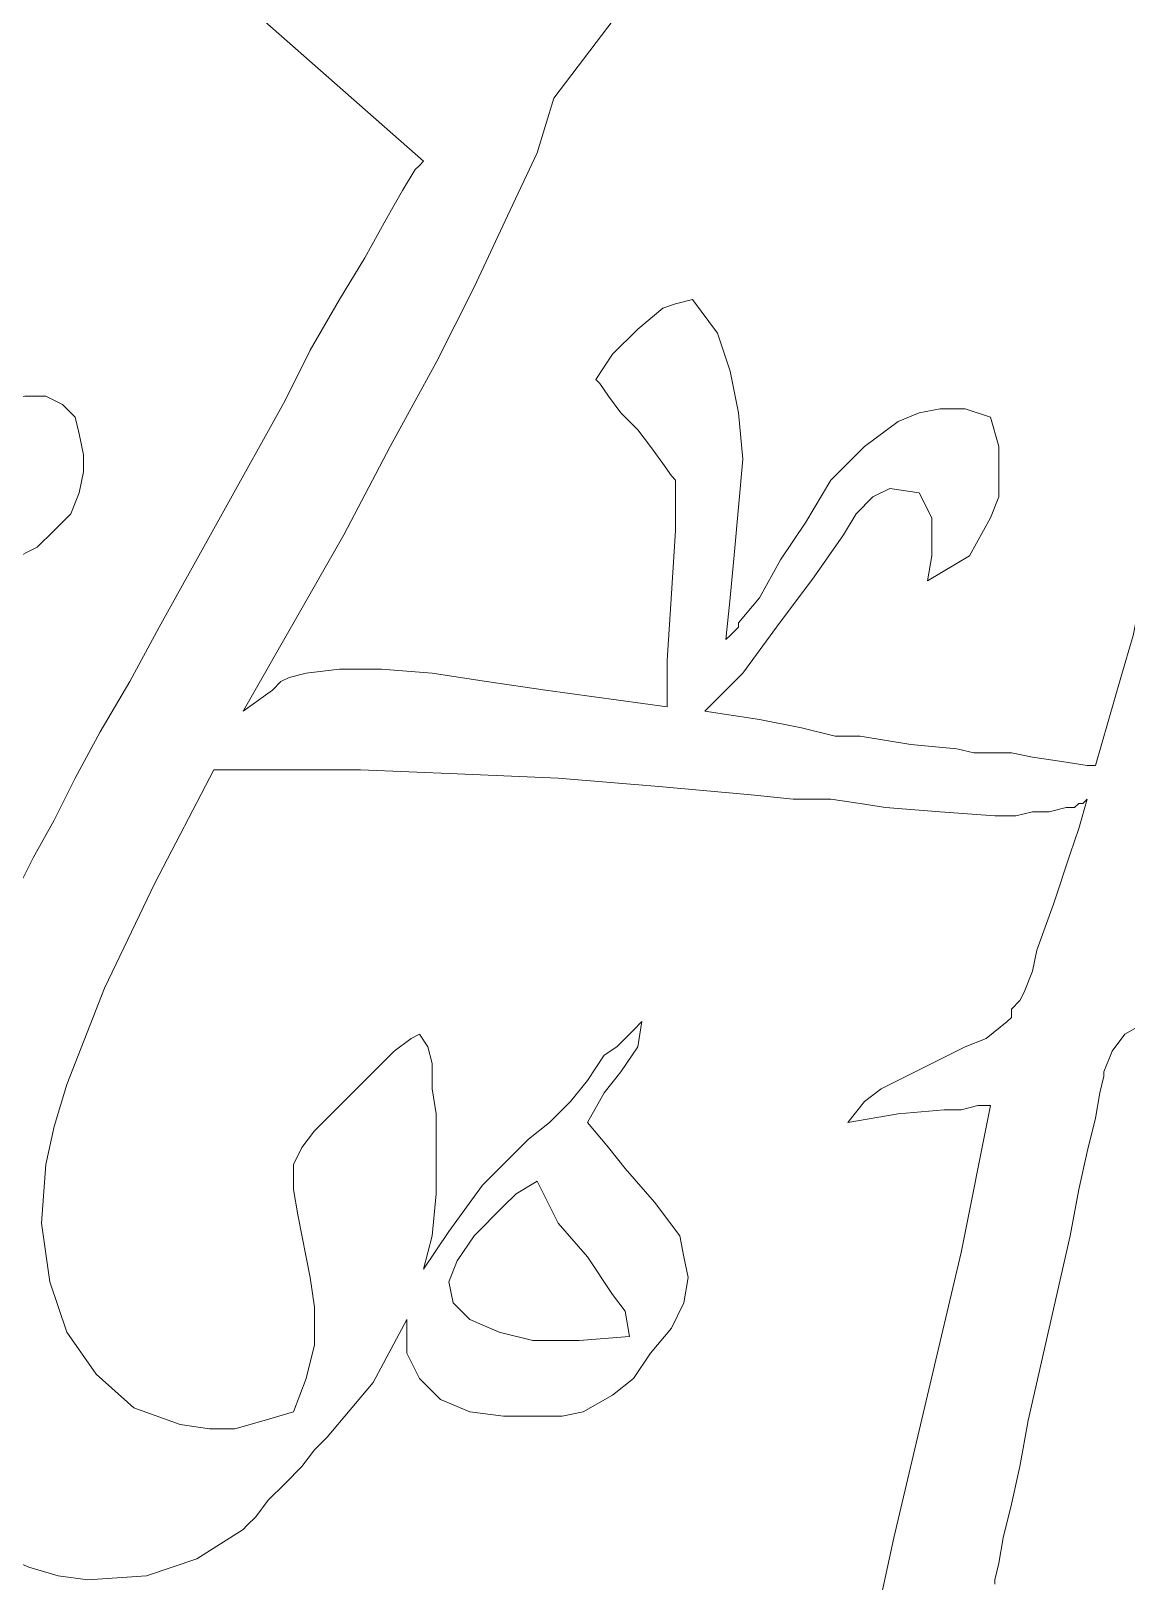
# Model space of a CAD drawing. Header units: centimetres. Extents: x -51 to 51, y -37 to 37.
# Drawn here: x -29.09 to -22.19, y -28.38 to -18.61 of the extents above; entities that cross this region are included whole.
import ezdxf

# ---------------------------------------------------------------- set-up
doc = ezdxf.new("R2010")
doc.units = ezdxf.units.CM
doc.header["$MEASUREMENT"] = 0
doc.layers.add('Layer 1', color=7, linetype='Continuous')

msp = doc.modelspace()

# ---------------------------------------------------------------- linework, layer by layer
at = {"layer": 'Layer 1', "lineweight": 9}
for points in [[(-24.13618, -16.83996), (-24.13618, -16.83996), (-25.80168, -19.03419), (-25.80168, -19.03419)], [(-26.62121, -19.43074), (-26.62121, -19.43074), (-28.18097, -18.05604), (-28.18097, -18.05604)], [(-22.39138, -23.23759), (-22.39138, -23.23759), (-22.23276, -22.68242), (-22.23276, -22.68242)], [(-22.44425, -23.44908), (-22.44425, -23.44908), (-22.44425, -23.44908), (-22.44425, -23.44908)], [(-22.94654, -24.85022), (-22.94654, -24.85022), (-22.94654, -24.85022), (-22.94654, -24.85022)]]:
    msp.add_open_spline(points, degree=3, dxfattribs=at)
for points, knots in [([(-25.80168, -19.03419), (-25.80168, -19.03419), (-25.90743, -19.37786), (-25.90743, -19.37786), (-25.90743, -19.37786), (-25.90743, -19.37786), (-26.09248, -19.77441), (-26.09248, -19.77441), (-26.09248, -19.77441), (-26.09248, -19.77441), (-26.30398, -20.22383), (-26.30398, -20.22383), (-26.30398, -20.22383), (-26.30398, -20.22383), (-26.5419, -20.69969), (-26.5419, -20.69969), (-26.5419, -20.69969), (-26.5419, -20.69969), (-26.83271, -21.22842), (-26.83271, -21.22842), (-26.83271, -21.22842), (-26.83271, -21.22842), (-27.12351, -21.78358), (-27.12351, -21.78358), (-27.12351, -21.78358), (-27.12351, -21.78358), (-27.75798, -22.89392), (-27.75798, -22.89392)], [0, 0, 0, 0, 0.125, 0.125, 0.125, 0.125, 0.25, 0.25, 0.25, 0.25, 0.375, 0.375, 0.375, 0.375, 0.5, 0.5, 0.5, 0.5, 0.625, 0.625, 0.625, 0.625, 0.75, 0.75, 0.75, 0.75, 1, 1, 1, 1]), ([(-26.67409, -19.48361), (-26.67409, -19.48361), (-26.64765, -19.45717), (-26.64765, -19.45717), (-26.64765, -19.45717), (-26.64765, -19.45717), (-26.62121, -19.43074), (-26.62121, -19.43074)], [0, 0, 0, 0, 0.3333333, 0.3333333, 0.3333333, 0.3333333, 1, 1, 1, 1]), ([(-29.15912, -23.97781), (-29.15912, -23.97781), (-29.07981, -23.81919), (-29.07981, -23.81919), (-29.07981, -23.81919), (-29.07981, -23.81919), (-28.94762, -23.58126), (-28.94762, -23.58126), (-28.94762, -23.58126), (-28.94762, -23.58126), (-28.81544, -23.3169), (-28.81544, -23.3169), (-28.81544, -23.3169), (-28.81544, -23.3169), (-28.65682, -23.0261), (-28.65682, -23.0261), (-28.65682, -23.0261), (-28.65682, -23.0261), (-28.47177, -22.70886), (-28.47177, -22.70886), (-28.47177, -22.70886), (-28.47177, -22.70886), (-28.28671, -22.36519), (-28.28671, -22.36519), (-28.28671, -22.36519), (-28.28671, -22.36519), (-27.89016, -21.6514), (-27.89016, -21.6514), (-27.89016, -21.6514), (-27.89016, -21.6514), (-27.49362, -20.93762), (-27.49362, -20.93762), (-27.49362, -20.93762), (-27.49362, -20.93762), (-27.335, -20.62038), (-27.335, -20.62038), (-27.335, -20.62038), (-27.335, -20.62038), (-27.14994, -20.30314), (-27.14994, -20.30314), (-27.14994, -20.30314), (-27.14994, -20.30314), (-26.99132, -20.03878), (-26.99132, -20.03878), (-26.99132, -20.03878), (-26.99132, -20.03878), (-26.85914, -19.80085), (-26.85914, -19.80085), (-26.85914, -19.80085), (-26.85914, -19.80085), (-26.7534, -19.61579), (-26.7534, -19.61579), (-26.7534, -19.61579), (-26.7534, -19.61579), (-26.67409, -19.48361), (-26.67409, -19.48361)], [0, 0, 0, 0, 0.0666667, 0.0666667, 0.0666667, 0.0666667, 0.1333333, 0.1333333, 0.1333333, 0.1333333, 0.2, 0.2, 0.2, 0.2, 0.2666667, 0.2666667, 0.2666667, 0.2666667, 0.3333333, 0.3333333, 0.3333333, 0.3333333, 0.4, 0.4, 0.4, 0.4, 0.4666667, 0.4666667, 0.4666667, 0.4666667, 0.5333333, 0.5333333, 0.5333333, 0.5333333, 0.6, 0.6, 0.6, 0.6, 0.6666667, 0.6666667, 0.6666667, 0.6666667, 0.7333333, 0.7333333, 0.7333333, 0.7333333, 0.8, 0.8, 0.8, 0.8, 0.8666667, 0.8666667, 0.8666667, 0.8666667, 1, 1, 1, 1]), ([(-25.53732, -20.80543), (-25.53732, -20.80543), (-25.43157, -20.64682), (-25.43157, -20.64682), (-25.43157, -20.64682), (-25.43157, -20.64682), (-25.27295, -20.4882), (-25.27295, -20.4882), (-25.27295, -20.4882), (-25.27295, -20.4882), (-25.11433, -20.35601), (-25.11433, -20.35601), (-25.11433, -20.35601), (-25.11433, -20.35601), (-25.03502, -20.32958), (-25.03502, -20.32958), (-25.03502, -20.32958), (-25.03502, -20.32958), (-24.92928, -20.30314), (-24.92928, -20.30314)], [0, 0, 0, 0, 0.1666667, 0.1666667, 0.1666667, 0.1666667, 0.3333333, 0.3333333, 0.3333333, 0.3333333, 0.5, 0.5, 0.5, 0.5, 0.6666667, 0.6666667, 0.6666667, 0.6666667, 1, 1, 1, 1]), ([(-24.92928, -20.30314), (-24.92928, -20.30314), (-24.77066, -20.51463), (-24.77066, -20.51463), (-24.77066, -20.51463), (-24.77066, -20.51463), (-24.69135, -20.75256), (-24.69135, -20.75256), (-24.69135, -20.75256), (-24.69135, -20.75256), (-24.63848, -21.01693), (-24.63848, -21.01693), (-24.63848, -21.01693), (-24.63848, -21.01693), (-24.61204, -21.30773), (-24.61204, -21.30773), (-24.61204, -21.30773), (-24.61204, -21.30773), (-24.66491, -21.88933), (-24.66491, -21.88933), (-24.66491, -21.88933), (-24.66491, -21.88933), (-24.69135, -22.18013), (-24.69135, -22.18013), (-24.69135, -22.18013), (-24.69135, -22.18013), (-24.71779, -22.4445), (-24.71779, -22.4445)], [0, 0, 0, 0, 0.125, 0.125, 0.125, 0.125, 0.25, 0.25, 0.25, 0.25, 0.375, 0.375, 0.375, 0.375, 0.5, 0.5, 0.5, 0.5, 0.625, 0.625, 0.625, 0.625, 0.75, 0.75, 0.75, 0.75, 1, 1, 1, 1]), ([(-25.03502, -21.43991), (-25.03502, -21.43991), (-25.06146, -21.41347), (-25.06146, -21.41347), (-25.06146, -21.41347), (-25.06146, -21.41347), (-25.11433, -21.33416), (-25.11433, -21.33416), (-25.11433, -21.33416), (-25.11433, -21.33416), (-25.19364, -21.22842), (-25.19364, -21.22842), (-25.19364, -21.22842), (-25.19364, -21.22842), (-25.27295, -21.12267), (-25.27295, -21.12267), (-25.27295, -21.12267), (-25.27295, -21.12267), (-25.3787, -21.01693), (-25.3787, -21.01693), (-25.3787, -21.01693), (-25.3787, -21.01693), (-25.45801, -20.91118), (-25.45801, -20.91118), (-25.45801, -20.91118), (-25.45801, -20.91118), (-25.51088, -20.83187), (-25.51088, -20.83187), (-25.51088, -20.83187), (-25.51088, -20.83187), (-25.53732, -20.80543), (-25.53732, -20.80543)], [0, 0, 0, 0, 0.1111111, 0.1111111, 0.1111111, 0.1111111, 0.2222222, 0.2222222, 0.2222222, 0.2222222, 0.3333333, 0.3333333, 0.3333333, 0.3333333, 0.4444444, 0.4444444, 0.4444444, 0.4444444, 0.5555556, 0.5555556, 0.5555556, 0.5555556, 0.6666667, 0.6666667, 0.6666667, 0.6666667, 0.7777778, 0.7777778, 0.7777778, 0.7777778, 1, 1, 1, 1]), ([(-30.03152, -21.54566), (-30.03152, -21.54566), (-29.82003, -21.30773), (-29.82003, -21.30773), (-29.82003, -21.30773), (-29.82003, -21.30773), (-29.60854, -21.12267), (-29.60854, -21.12267), (-29.60854, -21.12267), (-29.60854, -21.12267), (-29.42348, -20.99049), (-29.42348, -20.99049), (-29.42348, -20.99049), (-29.42348, -20.99049), (-29.26486, -20.93762), (-29.26486, -20.93762), (-29.26486, -20.93762), (-29.26486, -20.93762), (-29.13268, -20.91118), (-29.13268, -20.91118), (-29.13268, -20.91118), (-29.13268, -20.91118), (-29.0005, -20.91118), (-29.0005, -20.91118), (-29.0005, -20.91118), (-29.0005, -20.91118), (-28.89475, -20.96405), (-28.89475, -20.96405), (-28.89475, -20.96405), (-28.89475, -20.96405), (-28.81544, -21.04336), (-28.81544, -21.04336), (-28.81544, -21.04336), (-28.81544, -21.04336), (-28.78901, -21.14911), (-28.78901, -21.14911), (-28.78901, -21.14911), (-28.78901, -21.14911), (-28.76257, -21.28129), (-28.76257, -21.28129), (-28.76257, -21.28129), (-28.76257, -21.28129), (-28.76257, -21.38704), (-28.76257, -21.38704), (-28.76257, -21.38704), (-28.76257, -21.38704), (-28.78901, -21.51922), (-28.78901, -21.51922), (-28.78901, -21.51922), (-28.78901, -21.51922), (-28.84188, -21.6514), (-28.84188, -21.6514), (-28.84188, -21.6514), (-28.84188, -21.6514), (-28.94762, -21.75715), (-28.94762, -21.75715), (-28.94762, -21.75715), (-28.94762, -21.75715), (-29.05337, -21.86289), (-29.05337, -21.86289), (-29.05337, -21.86289), (-29.05337, -21.86289), (-29.21199, -21.9422), (-29.21199, -21.9422)], [0, 0, 0, 0, 0.0588235, 0.0588235, 0.0588235, 0.0588235, 0.1176471, 0.1176471, 0.1176471, 0.1176471, 0.1764706, 0.1764706, 0.1764706, 0.1764706, 0.2352941, 0.2352941, 0.2352941, 0.2352941, 0.2941176, 0.2941176, 0.2941176, 0.2941176, 0.3529412, 0.3529412, 0.3529412, 0.3529412, 0.4117647, 0.4117647, 0.4117647, 0.4117647, 0.4705882, 0.4705882, 0.4705882, 0.4705882, 0.5294118, 0.5294118, 0.5294118, 0.5294118, 0.5882353, 0.5882353, 0.5882353, 0.5882353, 0.6470588, 0.6470588, 0.6470588, 0.6470588, 0.7058824, 0.7058824, 0.7058824, 0.7058824, 0.7647059, 0.7647059, 0.7647059, 0.7647059, 0.8235294, 0.8235294, 0.8235294, 0.8235294, 0.8823529, 0.8823529, 0.8823529, 0.8823529, 1, 1, 1, 1]), ([(-24.63848, -22.33875), (-24.63848, -22.33875), (-24.5063, -22.18013), (-24.5063, -22.18013), (-24.5063, -22.18013), (-24.5063, -22.18013), (-24.37411, -21.9422), (-24.37411, -21.9422), (-24.37411, -21.9422), (-24.37411, -21.9422), (-24.21549, -21.70427), (-24.21549, -21.70427), (-24.21549, -21.70427), (-24.21549, -21.70427), (-24.05687, -21.43991), (-24.05687, -21.43991), (-24.05687, -21.43991), (-24.05687, -21.43991), (-23.84538, -21.22842), (-23.84538, -21.22842), (-23.84538, -21.22842), (-23.84538, -21.22842), (-23.63389, -21.0698), (-23.63389, -21.0698), (-23.63389, -21.0698), (-23.63389, -21.0698), (-23.50171, -21.01693), (-23.50171, -21.01693), (-23.50171, -21.01693), (-23.50171, -21.01693), (-23.36953, -20.99049), (-23.36953, -20.99049), (-23.36953, -20.99049), (-23.36953, -20.99049), (-23.21091, -20.99049), (-23.21091, -20.99049), (-23.21091, -20.99049), (-23.21091, -20.99049), (-23.05229, -21.04336), (-23.05229, -21.04336)], [0, 0, 0, 0, 0.0909091, 0.0909091, 0.0909091, 0.0909091, 0.1818182, 0.1818182, 0.1818182, 0.1818182, 0.2727273, 0.2727273, 0.2727273, 0.2727273, 0.3636364, 0.3636364, 0.3636364, 0.3636364, 0.4545455, 0.4545455, 0.4545455, 0.4545455, 0.5454545, 0.5454545, 0.5454545, 0.5454545, 0.6363636, 0.6363636, 0.6363636, 0.6363636, 0.7272727, 0.7272727, 0.7272727, 0.7272727, 0.8181818, 0.8181818, 0.8181818, 0.8181818, 1, 1, 1, 1]), ([(-23.05229, -21.04336), (-23.05229, -21.04336), (-22.99942, -21.22842), (-22.99942, -21.22842), (-22.99942, -21.22842), (-22.99942, -21.22842), (-22.99942, -21.38704), (-22.99942, -21.38704), (-22.99942, -21.38704), (-22.99942, -21.38704), (-22.99942, -21.54566), (-22.99942, -21.54566), (-22.99942, -21.54566), (-22.99942, -21.54566), (-23.05229, -21.67784), (-23.05229, -21.67784), (-23.05229, -21.67784), (-23.05229, -21.67784), (-23.18447, -21.91577), (-23.18447, -21.91577), (-23.18447, -21.91577), (-23.18447, -21.91577), (-23.44884, -22.07439), (-23.44884, -22.07439)], [0, 0, 0, 0, 0.1428571, 0.1428571, 0.1428571, 0.1428571, 0.2857143, 0.2857143, 0.2857143, 0.2857143, 0.4285714, 0.4285714, 0.4285714, 0.4285714, 0.5714286, 0.5714286, 0.5714286, 0.5714286, 0.7142857, 0.7142857, 0.7142857, 0.7142857, 1, 1, 1, 1]), ([(-25.0879, -22.86748), (-25.0879, -22.86748), (-25.0879, -22.7353), (-25.0879, -22.7353), (-25.0879, -22.7353), (-25.0879, -22.7353), (-25.0879, -22.57668), (-25.0879, -22.57668), (-25.0879, -22.57668), (-25.0879, -22.57668), (-25.06146, -22.15369), (-25.06146, -22.15369), (-25.06146, -22.15369), (-25.06146, -22.15369), (-25.03502, -21.75715), (-25.03502, -21.75715), (-25.03502, -21.75715), (-25.03502, -21.75715), (-25.03502, -21.57209), (-25.03502, -21.57209), (-25.03502, -21.57209), (-25.03502, -21.57209), (-25.03502, -21.43991), (-25.03502, -21.43991)], [0, 0, 0, 0, 0.1428571, 0.1428571, 0.1428571, 0.1428571, 0.2857143, 0.2857143, 0.2857143, 0.2857143, 0.4285714, 0.4285714, 0.4285714, 0.4285714, 0.5714286, 0.5714286, 0.5714286, 0.5714286, 0.7142857, 0.7142857, 0.7142857, 0.7142857, 1, 1, 1, 1]), ([(-23.50171, -21.51922), (-23.50171, -21.51922), (-23.68676, -21.49278), (-23.68676, -21.49278), (-23.68676, -21.49278), (-23.68676, -21.49278), (-23.79251, -21.54566), (-23.79251, -21.54566), (-23.79251, -21.54566), (-23.79251, -21.54566), (-23.89826, -21.6514), (-23.89826, -21.6514), (-23.89826, -21.6514), (-23.89826, -21.6514), (-23.97757, -21.78358), (-23.97757, -21.78358)], [0, 0, 0, 0, 0.2, 0.2, 0.2, 0.2, 0.4, 0.4, 0.4, 0.4, 0.6, 0.6, 0.6, 0.6, 1, 1, 1, 1]), ([(-23.44884, -22.07439), (-23.44884, -22.07439), (-23.4224, -21.91577), (-23.4224, -21.91577), (-23.4224, -21.91577), (-23.4224, -21.91577), (-23.4224, -21.81002), (-23.4224, -21.81002), (-23.4224, -21.81002), (-23.4224, -21.81002), (-23.4224, -21.67784), (-23.4224, -21.67784), (-23.4224, -21.67784), (-23.4224, -21.67784), (-23.50171, -21.51922), (-23.50171, -21.51922)], [0, 0, 0, 0, 0.2, 0.2, 0.2, 0.2, 0.4, 0.4, 0.4, 0.4, 0.6, 0.6, 0.6, 0.6, 1, 1, 1, 1]), ([(-23.97757, -21.78358), (-23.97757, -21.78358), (-24.16262, -22.04795), (-24.16262, -22.04795), (-24.16262, -22.04795), (-24.16262, -22.04795), (-24.40055, -22.36519), (-24.40055, -22.36519), (-24.40055, -22.36519), (-24.40055, -22.36519), (-24.61204, -22.65599), (-24.61204, -22.65599), (-24.61204, -22.65599), (-24.61204, -22.65599), (-24.74422, -22.78817), (-24.74422, -22.78817), (-24.74422, -22.78817), (-24.74422, -22.78817), (-24.84997, -22.89392), (-24.84997, -22.89392)], [0, 0, 0, 0, 0.1666667, 0.1666667, 0.1666667, 0.1666667, 0.3333333, 0.3333333, 0.3333333, 0.3333333, 0.5, 0.5, 0.5, 0.5, 0.6666667, 0.6666667, 0.6666667, 0.6666667, 1, 1, 1, 1]), ([(-22.23276, -22.68242), (-22.23276, -22.68242), (-22.15345, -22.41806), (-22.15345, -22.41806), (-22.15345, -22.41806), (-22.15345, -22.41806), (-22.10058, -22.15369), (-22.10058, -22.15369)], [0, 0, 0, 0, 0.3333333, 0.3333333, 0.3333333, 0.3333333, 1, 1, 1, 1]), ([(-24.71779, -22.4445), (-24.71779, -22.4445), (-24.69135, -22.41806), (-24.69135, -22.41806), (-24.69135, -22.41806), (-24.69135, -22.41806), (-24.66491, -22.39162), (-24.66491, -22.39162), (-24.66491, -22.39162), (-24.66491, -22.39162), (-24.63848, -22.36519), (-24.63848, -22.36519), (-24.63848, -22.36519), (-24.63848, -22.36519), (-24.63848, -22.33875), (-24.63848, -22.33875)], [0, 0, 0, 0, 0.2, 0.2, 0.2, 0.2, 0.4, 0.4, 0.4, 0.4, 0.6, 0.6, 0.6, 0.6, 1, 1, 1, 1]), ([(-27.46718, -22.68242), (-27.46718, -22.68242), (-27.36144, -22.65599), (-27.36144, -22.65599), (-27.36144, -22.65599), (-27.36144, -22.65599), (-27.14994, -22.62955), (-27.14994, -22.62955), (-27.14994, -22.62955), (-27.14994, -22.62955), (-26.88558, -22.62955), (-26.88558, -22.62955), (-26.88558, -22.62955), (-26.88558, -22.62955), (-26.56834, -22.65599), (-26.56834, -22.65599), (-26.56834, -22.65599), (-26.56834, -22.65599), (-26.22467, -22.70886), (-26.22467, -22.70886), (-26.22467, -22.70886), (-26.22467, -22.70886), (-25.85456, -22.76173), (-25.85456, -22.76173), (-25.85456, -22.76173), (-25.85456, -22.76173), (-25.0879, -22.86748), (-25.0879, -22.86748)], [0, 0, 0, 0, 0.125, 0.125, 0.125, 0.125, 0.25, 0.25, 0.25, 0.25, 0.375, 0.375, 0.375, 0.375, 0.5, 0.5, 0.5, 0.5, 0.625, 0.625, 0.625, 0.625, 0.75, 0.75, 0.75, 0.75, 1, 1, 1, 1]), ([(-27.75798, -22.89392), (-27.75798, -22.89392), (-27.57293, -22.76173), (-27.57293, -22.76173), (-27.57293, -22.76173), (-27.57293, -22.76173), (-27.52005, -22.70886), (-27.52005, -22.70886), (-27.52005, -22.70886), (-27.52005, -22.70886), (-27.46718, -22.68242), (-27.46718, -22.68242)], [0, 0, 0, 0, 0.25, 0.25, 0.25, 0.25, 0.5, 0.5, 0.5, 0.5, 1, 1, 1, 1]), ([(-24.84997, -22.89392), (-24.84997, -22.89392), (-24.5063, -22.94679), (-24.5063, -22.94679), (-24.5063, -22.94679), (-24.5063, -22.94679), (-24.24193, -22.99966), (-24.24193, -22.99966), (-24.24193, -22.99966), (-24.24193, -22.99966), (-24.03044, -23.05253), (-24.03044, -23.05253), (-24.03044, -23.05253), (-24.03044, -23.05253), (-23.87182, -23.05253), (-23.87182, -23.05253)], [0, 0, 0, 0, 0.2, 0.2, 0.2, 0.2, 0.4, 0.4, 0.4, 0.4, 0.6, 0.6, 0.6, 0.6, 1, 1, 1, 1]), ([(-23.87182, -23.05253), (-23.87182, -23.05253), (-23.55458, -23.10541), (-23.55458, -23.10541), (-23.55458, -23.10541), (-23.55458, -23.10541), (-23.26378, -23.13184), (-23.26378, -23.13184)], [0, 0, 0, 0, 0.3333333, 0.3333333, 0.3333333, 0.3333333, 1, 1, 1, 1]), ([(-23.26378, -23.13184), (-23.26378, -23.13184), (-23.15803, -23.15828), (-23.15803, -23.15828), (-23.15803, -23.15828), (-23.15803, -23.15828), (-23.07873, -23.15828), (-23.07873, -23.15828)], [0, 0, 0, 0, 0.3333333, 0.3333333, 0.3333333, 0.3333333, 1, 1, 1, 1]), ([(-23.07873, -23.15828), (-23.07873, -23.15828), (-22.92011, -23.15828), (-22.92011, -23.15828), (-22.92011, -23.15828), (-22.92011, -23.15828), (-22.78792, -23.18472), (-22.78792, -23.18472)], [0, 0, 0, 0, 0.3333333, 0.3333333, 0.3333333, 0.3333333, 1, 1, 1, 1]), ([(-22.78792, -23.18472), (-22.78792, -23.18472), (-22.60287, -23.21115), (-22.60287, -23.21115), (-22.60287, -23.21115), (-22.60287, -23.21115), (-22.44425, -23.23759), (-22.44425, -23.23759)], [0, 0, 0, 0, 0.3333333, 0.3333333, 0.3333333, 0.3333333, 1, 1, 1, 1]), ([(-22.44425, -23.23759), (-22.44425, -23.23759), (-22.41781, -23.23759), (-22.41781, -23.23759), (-22.41781, -23.23759), (-22.41781, -23.23759), (-22.39138, -23.23759), (-22.39138, -23.23759)], [0, 0, 0, 0, 0.3333333, 0.3333333, 0.3333333, 0.3333333, 1, 1, 1, 1]), ([(-27.94304, -23.26403), (-27.94304, -23.26403), (-28.31315, -23.97781), (-28.31315, -23.97781), (-28.31315, -23.97781), (-28.31315, -23.97781), (-28.63039, -24.63872), (-28.63039, -24.63872), (-28.63039, -24.63872), (-28.63039, -24.63872), (-28.86831, -25.24676), (-28.86831, -25.24676), (-28.86831, -25.24676), (-28.86831, -25.24676), (-28.94762, -25.51113), (-28.94762, -25.51113), (-28.94762, -25.51113), (-28.94762, -25.51113), (-29.0005, -25.74906), (-29.0005, -25.74906)], [0, 0, 0, 0, 0.1666667, 0.1666667, 0.1666667, 0.1666667, 0.3333333, 0.3333333, 0.3333333, 0.3333333, 0.5, 0.5, 0.5, 0.5, 0.6666667, 0.6666667, 0.6666667, 0.6666667, 1, 1, 1, 1]), ([(-23.7132, -23.50196), (-23.7132, -23.50196), (-23.87182, -23.47552), (-23.87182, -23.47552), (-23.87182, -23.47552), (-23.87182, -23.47552), (-24.05687, -23.44908), (-24.05687, -23.44908), (-24.05687, -23.44908), (-24.05687, -23.44908), (-24.2948, -23.44908), (-24.2948, -23.44908), (-24.2948, -23.44908), (-24.2948, -23.44908), (-24.55917, -23.42265), (-24.55917, -23.42265), (-24.55917, -23.42265), (-24.55917, -23.42265), (-25.14077, -23.36977), (-25.14077, -23.36977), (-25.14077, -23.36977), (-25.14077, -23.36977), (-25.77525, -23.3169), (-25.77525, -23.3169), (-25.77525, -23.3169), (-25.77525, -23.3169), (-26.40972, -23.29046), (-26.40972, -23.29046), (-26.40972, -23.29046), (-26.40972, -23.29046), (-27.01776, -23.26403), (-27.01776, -23.26403), (-27.01776, -23.26403), (-27.01776, -23.26403), (-27.28213, -23.26403), (-27.28213, -23.26403), (-27.28213, -23.26403), (-27.28213, -23.26403), (-27.54649, -23.26403), (-27.54649, -23.26403), (-27.54649, -23.26403), (-27.54649, -23.26403), (-27.75798, -23.26403), (-27.75798, -23.26403), (-27.75798, -23.26403), (-27.75798, -23.26403), (-27.94304, -23.26403), (-27.94304, -23.26403)], [0, 0, 0, 0, 0.0769231, 0.0769231, 0.0769231, 0.0769231, 0.1538462, 0.1538462, 0.1538462, 0.1538462, 0.2307692, 0.2307692, 0.2307692, 0.2307692, 0.3076923, 0.3076923, 0.3076923, 0.3076923, 0.3846154, 0.3846154, 0.3846154, 0.3846154, 0.4615385, 0.4615385, 0.4615385, 0.4615385, 0.5384615, 0.5384615, 0.5384615, 0.5384615, 0.6153846, 0.6153846, 0.6153846, 0.6153846, 0.6923077, 0.6923077, 0.6923077, 0.6923077, 0.7692308, 0.7692308, 0.7692308, 0.7692308, 0.8461538, 0.8461538, 0.8461538, 0.8461538, 1, 1, 1, 1]), ([(-23.02585, -23.55483), (-23.02585, -23.55483), (-23.36953, -23.52839), (-23.36953, -23.52839), (-23.36953, -23.52839), (-23.36953, -23.52839), (-23.7132, -23.50196), (-23.7132, -23.50196)], [0, 0, 0, 0, 0.3333333, 0.3333333, 0.3333333, 0.3333333, 1, 1, 1, 1]), ([(-22.78792, -23.52839), (-22.78792, -23.52839), (-22.89367, -23.55483), (-22.89367, -23.55483), (-22.89367, -23.55483), (-22.89367, -23.55483), (-23.02585, -23.55483), (-23.02585, -23.55483)], [0, 0, 0, 0, 0.3333333, 0.3333333, 0.3333333, 0.3333333, 1, 1, 1, 1]), ([(-22.57643, -23.50196), (-22.57643, -23.50196), (-22.68218, -23.52839), (-22.68218, -23.52839), (-22.68218, -23.52839), (-22.68218, -23.52839), (-22.78792, -23.52839), (-22.78792, -23.52839)], [0, 0, 0, 0, 0.3333333, 0.3333333, 0.3333333, 0.3333333, 1, 1, 1, 1]), ([(-22.49712, -23.47552), (-22.49712, -23.47552), (-22.52356, -23.50196), (-22.52356, -23.50196), (-22.52356, -23.50196), (-22.52356, -23.50196), (-22.57643, -23.50196), (-22.57643, -23.50196)], [0, 0, 0, 0, 0.3333333, 0.3333333, 0.3333333, 0.3333333, 1, 1, 1, 1]), ([(-22.55, -23.79276), (-22.55, -23.79276), (-22.49712, -23.63414), (-22.49712, -23.63414), (-22.49712, -23.63414), (-22.49712, -23.63414), (-22.44425, -23.44908), (-22.44425, -23.44908)], [0, 0, 0, 0, 0.3333333, 0.3333333, 0.3333333, 0.3333333, 1, 1, 1, 1]), ([(-22.44425, -23.44908), (-22.44425, -23.44908), (-22.47069, -23.47552), (-22.47069, -23.47552), (-22.47069, -23.47552), (-22.47069, -23.47552), (-22.49712, -23.47552), (-22.49712, -23.47552)], [0, 0, 0, 0, 0.3333333, 0.3333333, 0.3333333, 0.3333333, 1, 1, 1, 1]), ([(-22.76149, -24.4008), (-22.76149, -24.4008), (-22.65574, -24.10999), (-22.65574, -24.10999), (-22.65574, -24.10999), (-22.65574, -24.10999), (-22.55, -23.79276), (-22.55, -23.79276)], [0, 0, 0, 0, 0.3333333, 0.3333333, 0.3333333, 0.3333333, 1, 1, 1, 1]), ([(-22.8408, -24.66516), (-22.8408, -24.66516), (-22.78792, -24.53298), (-22.78792, -24.53298), (-22.78792, -24.53298), (-22.78792, -24.53298), (-22.76149, -24.4008), (-22.76149, -24.4008)], [0, 0, 0, 0, 0.3333333, 0.3333333, 0.3333333, 0.3333333, 1, 1, 1, 1]), ([(-22.92011, -24.77091), (-22.92011, -24.77091), (-22.86723, -24.71803), (-22.86723, -24.71803), (-22.86723, -24.71803), (-22.86723, -24.71803), (-22.8408, -24.66516), (-22.8408, -24.66516)], [0, 0, 0, 0, 0.3333333, 0.3333333, 0.3333333, 0.3333333, 1, 1, 1, 1]), ([(-21.51897, -24.63872), (-21.51897, -24.63872), (-21.78334, -24.74447), (-21.78334, -24.74447), (-21.78334, -24.74447), (-21.78334, -24.74447), (-22.02127, -24.82378), (-22.02127, -24.82378), (-22.02127, -24.82378), (-22.02127, -24.82378), (-22.20632, -24.92953), (-22.20632, -24.92953), (-22.20632, -24.92953), (-22.20632, -24.92953), (-22.28563, -25.03527), (-22.28563, -25.03527), (-22.28563, -25.03527), (-22.28563, -25.03527), (-22.3385, -25.16745), (-22.3385, -25.16745)], [0, 0, 0, 0, 0.1666667, 0.1666667, 0.1666667, 0.1666667, 0.3333333, 0.3333333, 0.3333333, 0.3333333, 0.5, 0.5, 0.5, 0.5, 0.6666667, 0.6666667, 0.6666667, 0.6666667, 1, 1, 1, 1]), ([(-22.94654, -24.85022), (-22.94654, -24.85022), (-22.92011, -24.82378), (-22.92011, -24.82378), (-22.92011, -24.82378), (-22.92011, -24.82378), (-22.92011, -24.77091), (-22.92011, -24.77091)], [0, 0, 0, 0, 0.3333333, 0.3333333, 0.3333333, 0.3333333, 1, 1, 1, 1]), ([(-25.24652, -24.85022), (-25.24652, -24.85022), (-25.27295, -25.00883), (-25.27295, -25.00883), (-25.27295, -25.00883), (-25.27295, -25.00883), (-25.3787, -25.16745), (-25.3787, -25.16745), (-25.3787, -25.16745), (-25.3787, -25.16745), (-25.48444, -25.29964), (-25.48444, -25.29964), (-25.48444, -25.29964), (-25.48444, -25.29964), (-25.59019, -25.48469), (-25.59019, -25.48469)], [0, 0, 0, 0, 0.2, 0.2, 0.2, 0.2, 0.4, 0.4, 0.4, 0.4, 0.6, 0.6, 0.6, 0.6, 1, 1, 1, 1]), ([(-25.48444, -25.06171), (-25.48444, -25.06171), (-25.40514, -25.00883), (-25.40514, -25.00883), (-25.40514, -25.00883), (-25.40514, -25.00883), (-25.35226, -24.95596), (-25.35226, -24.95596), (-25.35226, -24.95596), (-25.35226, -24.95596), (-25.29939, -24.90309), (-25.29939, -24.90309), (-25.29939, -24.90309), (-25.29939, -24.90309), (-25.24652, -24.85022), (-25.24652, -24.85022)], [0, 0, 0, 0, 0.2, 0.2, 0.2, 0.2, 0.4, 0.4, 0.4, 0.4, 0.6, 0.6, 0.6, 0.6, 1, 1, 1, 1]), ([(-23.95113, -25.48469), (-23.95113, -25.48469), (-23.84538, -25.35251), (-23.84538, -25.35251), (-23.84538, -25.35251), (-23.84538, -25.35251), (-23.73964, -25.2732), (-23.73964, -25.2732), (-23.73964, -25.2732), (-23.73964, -25.2732), (-23.47527, -25.14102), (-23.47527, -25.14102), (-23.47527, -25.14102), (-23.47527, -25.14102), (-23.21091, -25.00883), (-23.21091, -25.00883), (-23.21091, -25.00883), (-23.21091, -25.00883), (-23.07873, -24.95596), (-23.07873, -24.95596), (-23.07873, -24.95596), (-23.07873, -24.95596), (-22.94654, -24.85022), (-22.94654, -24.85022)], [0, 0, 0, 0, 0.1428571, 0.1428571, 0.1428571, 0.1428571, 0.2857143, 0.2857143, 0.2857143, 0.2857143, 0.4285714, 0.4285714, 0.4285714, 0.4285714, 0.5714286, 0.5714286, 0.5714286, 0.5714286, 0.7142857, 0.7142857, 0.7142857, 0.7142857, 1, 1, 1, 1]), ([(-27.44074, -25.74906), (-27.44074, -25.74906), (-27.38787, -25.64331), (-27.38787, -25.64331), (-27.38787, -25.64331), (-27.38787, -25.64331), (-27.30856, -25.53756), (-27.30856, -25.53756), (-27.30856, -25.53756), (-27.30856, -25.53756), (-27.17638, -25.40538), (-27.17638, -25.40538), (-27.17638, -25.40538), (-27.17638, -25.40538), (-27.0442, -25.2732), (-27.0442, -25.2732), (-27.0442, -25.2732), (-27.0442, -25.2732), (-26.91201, -25.14102), (-26.91201, -25.14102), (-26.91201, -25.14102), (-26.91201, -25.14102), (-26.80627, -25.03527), (-26.80627, -25.03527), (-26.80627, -25.03527), (-26.80627, -25.03527), (-26.70052, -24.95596), (-26.70052, -24.95596), (-26.70052, -24.95596), (-26.70052, -24.95596), (-26.64765, -24.92953), (-26.64765, -24.92953)], [0, 0, 0, 0, 0.1111111, 0.1111111, 0.1111111, 0.1111111, 0.2222222, 0.2222222, 0.2222222, 0.2222222, 0.3333333, 0.3333333, 0.3333333, 0.3333333, 0.4444444, 0.4444444, 0.4444444, 0.4444444, 0.5555556, 0.5555556, 0.5555556, 0.5555556, 0.6666667, 0.6666667, 0.6666667, 0.6666667, 0.7777778, 0.7777778, 0.7777778, 0.7777778, 1, 1, 1, 1]), ([(-26.64765, -24.92953), (-26.64765, -24.92953), (-26.59478, -25.00883), (-26.59478, -25.00883), (-26.59478, -25.00883), (-26.59478, -25.00883), (-26.56834, -25.11458), (-26.56834, -25.11458), (-26.56834, -25.11458), (-26.56834, -25.11458), (-26.56834, -25.2732), (-26.56834, -25.2732), (-26.56834, -25.2732), (-26.56834, -25.2732), (-26.5419, -25.43182), (-26.5419, -25.43182), (-26.5419, -25.43182), (-26.5419, -25.43182), (-26.5419, -25.59044), (-26.5419, -25.59044), (-26.5419, -25.59044), (-26.5419, -25.59044), (-26.5419, -25.74906), (-26.5419, -25.74906), (-26.5419, -25.74906), (-26.5419, -25.74906), (-26.5419, -25.8548), (-26.5419, -25.8548), (-26.5419, -25.8548), (-26.5419, -25.8548), (-26.5419, -25.93411), (-26.5419, -25.93411)], [0, 0, 0, 0, 0.1111111, 0.1111111, 0.1111111, 0.1111111, 0.2222222, 0.2222222, 0.2222222, 0.2222222, 0.3333333, 0.3333333, 0.3333333, 0.3333333, 0.4444444, 0.4444444, 0.4444444, 0.4444444, 0.5555556, 0.5555556, 0.5555556, 0.5555556, 0.6666667, 0.6666667, 0.6666667, 0.6666667, 0.7777778, 0.7777778, 0.7777778, 0.7777778, 1, 1, 1, 1]), ([(-25.69594, -25.35251), (-25.69594, -25.35251), (-25.59019, -25.22033), (-25.59019, -25.22033), (-25.59019, -25.22033), (-25.59019, -25.22033), (-25.48444, -25.06171), (-25.48444, -25.06171)], [0, 0, 0, 0, 0.3333333, 0.3333333, 0.3333333, 0.3333333, 1, 1, 1, 1]), ([(-22.3385, -25.16745), (-22.3385, -25.16745), (-22.3385, -25.19389), (-22.3385, -25.19389), (-22.3385, -25.19389), (-22.3385, -25.19389), (-22.36494, -25.29964), (-22.36494, -25.29964), (-22.36494, -25.29964), (-22.36494, -25.29964), (-22.39138, -25.45825), (-22.39138, -25.45825), (-22.39138, -25.45825), (-22.39138, -25.45825), (-22.44425, -25.66975), (-22.44425, -25.66975), (-22.44425, -25.66975), (-22.44425, -25.66975), (-22.49712, -25.90767), (-22.49712, -25.90767), (-22.49712, -25.90767), (-22.49712, -25.90767), (-22.55, -26.19848), (-22.55, -26.19848), (-22.55, -26.19848), (-22.55, -26.19848), (-22.68218, -26.78008), (-22.68218, -26.78008), (-22.68218, -26.78008), (-22.68218, -26.78008), (-22.81436, -27.36168), (-22.81436, -27.36168), (-22.81436, -27.36168), (-22.81436, -27.36168), (-22.86723, -27.65248), (-22.86723, -27.65248), (-22.86723, -27.65248), (-22.86723, -27.65248), (-22.92011, -27.89041), (-22.92011, -27.89041), (-22.92011, -27.89041), (-22.92011, -27.89041), (-22.97298, -28.1019), (-22.97298, -28.1019), (-22.97298, -28.1019), (-22.97298, -28.1019), (-22.99942, -28.26052), (-22.99942, -28.26052), (-22.99942, -28.26052), (-22.99942, -28.26052), (-23.02585, -28.36627), (-23.02585, -28.36627), (-23.02585, -28.36627), (-23.02585, -28.36627), (-23.02585, -28.3927), (-23.02585, -28.3927)], [0, 0, 0, 0, 0.0666667, 0.0666667, 0.0666667, 0.0666667, 0.1333333, 0.1333333, 0.1333333, 0.1333333, 0.2, 0.2, 0.2, 0.2, 0.2666667, 0.2666667, 0.2666667, 0.2666667, 0.3333333, 0.3333333, 0.3333333, 0.3333333, 0.4, 0.4, 0.4, 0.4, 0.4666667, 0.4666667, 0.4666667, 0.4666667, 0.5333333, 0.5333333, 0.5333333, 0.5333333, 0.6, 0.6, 0.6, 0.6, 0.6666667, 0.6666667, 0.6666667, 0.6666667, 0.7333333, 0.7333333, 0.7333333, 0.7333333, 0.8, 0.8, 0.8, 0.8, 0.8666667, 0.8666667, 0.8666667, 0.8666667, 1, 1, 1, 1]), ([(-26.2511, -25.88124), (-26.2511, -25.88124), (-26.09248, -25.72262), (-26.09248, -25.72262), (-26.09248, -25.72262), (-26.09248, -25.72262), (-25.9603, -25.59044), (-25.9603, -25.59044), (-25.9603, -25.59044), (-25.9603, -25.59044), (-25.82812, -25.48469), (-25.82812, -25.48469), (-25.82812, -25.48469), (-25.82812, -25.48469), (-25.69594, -25.35251), (-25.69594, -25.35251)], [0, 0, 0, 0, 0.2, 0.2, 0.2, 0.2, 0.4, 0.4, 0.4, 0.4, 0.6, 0.6, 0.6, 0.6, 1, 1, 1, 1]), ([(-23.05229, -25.37895), (-23.05229, -25.37895), (-23.07873, -25.37895), (-23.07873, -25.37895), (-23.07873, -25.37895), (-23.07873, -25.37895), (-23.1316, -25.37895), (-23.1316, -25.37895), (-23.1316, -25.37895), (-23.1316, -25.37895), (-23.23734, -25.40538), (-23.23734, -25.40538), (-23.23734, -25.40538), (-23.23734, -25.40538), (-23.34309, -25.40538), (-23.34309, -25.40538), (-23.34309, -25.40538), (-23.34309, -25.40538), (-23.63389, -25.43182), (-23.63389, -25.43182), (-23.63389, -25.43182), (-23.63389, -25.43182), (-23.95113, -25.48469), (-23.95113, -25.48469)], [0, 0, 0, 0, 0.1428571, 0.1428571, 0.1428571, 0.1428571, 0.2857143, 0.2857143, 0.2857143, 0.2857143, 0.4285714, 0.4285714, 0.4285714, 0.4285714, 0.5714286, 0.5714286, 0.5714286, 0.5714286, 0.7142857, 0.7142857, 0.7142857, 0.7142857, 1, 1, 1, 1]), ([(-23.87182, -29.08005), (-23.87182, -29.08005), (-23.66033, -28.1019), (-23.66033, -28.1019), (-23.66033, -28.1019), (-23.66033, -28.1019), (-23.44884, -27.20306), (-23.44884, -27.20306), (-23.44884, -27.20306), (-23.44884, -27.20306), (-23.23734, -26.30422), (-23.23734, -26.30422), (-23.23734, -26.30422), (-23.23734, -26.30422), (-23.05229, -25.37895), (-23.05229, -25.37895)], [0, 0, 0, 0, 0.2, 0.2, 0.2, 0.2, 0.4, 0.4, 0.4, 0.4, 0.6, 0.6, 0.6, 0.6, 1, 1, 1, 1]), ([(-25.59019, -25.48469), (-25.59019, -25.48469), (-25.45801, -25.64331), (-25.45801, -25.64331), (-25.45801, -25.64331), (-25.45801, -25.64331), (-25.35226, -25.77549), (-25.35226, -25.77549)], [0, 0, 0, 0, 0.3333333, 0.3333333, 0.3333333, 0.3333333, 1, 1, 1, 1]), ([(-29.0005, -25.74906), (-29.0005, -25.74906), (-29.02693, -26.11917), (-29.02693, -26.11917), (-29.02693, -26.11917), (-29.02693, -26.11917), (-28.97406, -26.48928), (-28.97406, -26.48928), (-28.97406, -26.48928), (-28.97406, -26.48928), (-28.86831, -26.80652), (-28.86831, -26.80652), (-28.86831, -26.80652), (-28.86831, -26.80652), (-28.68326, -27.07088), (-28.68326, -27.07088), (-28.68326, -27.07088), (-28.68326, -27.07088), (-28.44533, -27.28237), (-28.44533, -27.28237), (-28.44533, -27.28237), (-28.44533, -27.28237), (-28.15453, -27.38812), (-28.15453, -27.38812), (-28.15453, -27.38812), (-28.15453, -27.38812), (-27.96947, -27.41455), (-27.96947, -27.41455), (-27.96947, -27.41455), (-27.96947, -27.41455), (-27.81086, -27.41455), (-27.81086, -27.41455), (-27.81086, -27.41455), (-27.81086, -27.41455), (-27.6258, -27.36168), (-27.6258, -27.36168), (-27.6258, -27.36168), (-27.6258, -27.36168), (-27.44074, -27.30881), (-27.44074, -27.30881)], [0, 0, 0, 0, 0.0909091, 0.0909091, 0.0909091, 0.0909091, 0.1818182, 0.1818182, 0.1818182, 0.1818182, 0.2727273, 0.2727273, 0.2727273, 0.2727273, 0.3636364, 0.3636364, 0.3636364, 0.3636364, 0.4545455, 0.4545455, 0.4545455, 0.4545455, 0.5454545, 0.5454545, 0.5454545, 0.5454545, 0.6363636, 0.6363636, 0.6363636, 0.6363636, 0.7272727, 0.7272727, 0.7272727, 0.7272727, 0.8181818, 0.8181818, 0.8181818, 0.8181818, 1, 1, 1, 1]), ([(-27.44074, -27.30881), (-27.44074, -27.30881), (-27.36144, -27.09732), (-27.36144, -27.09732), (-27.36144, -27.09732), (-27.36144, -27.09732), (-27.30856, -26.88582), (-27.30856, -26.88582), (-27.30856, -26.88582), (-27.30856, -26.88582), (-27.30856, -26.6479), (-27.30856, -26.6479), (-27.30856, -26.6479), (-27.30856, -26.6479), (-27.335, -26.46284), (-27.335, -26.46284), (-27.335, -26.46284), (-27.335, -26.46284), (-27.41431, -26.06629), (-27.41431, -26.06629), (-27.41431, -26.06629), (-27.41431, -26.06629), (-27.44074, -25.90767), (-27.44074, -25.90767), (-27.44074, -25.90767), (-27.44074, -25.90767), (-27.44074, -25.74906), (-27.44074, -25.74906)], [0, 0, 0, 0, 0.125, 0.125, 0.125, 0.125, 0.25, 0.25, 0.25, 0.25, 0.375, 0.375, 0.375, 0.375, 0.5, 0.5, 0.5, 0.5, 0.625, 0.625, 0.625, 0.625, 0.75, 0.75, 0.75, 0.75, 1, 1, 1, 1]), ([(-25.35226, -25.77549), (-25.35226, -25.77549), (-25.16721, -25.98698), (-25.16721, -25.98698), (-25.16721, -25.98698), (-25.16721, -25.98698), (-25.00859, -26.19848), (-25.00859, -26.19848), (-25.00859, -26.19848), (-25.00859, -26.19848), (-24.98215, -26.33066), (-24.98215, -26.33066), (-24.98215, -26.33066), (-24.98215, -26.33066), (-24.95572, -26.46284), (-24.95572, -26.46284), (-24.95572, -26.46284), (-24.95572, -26.46284), (-24.98215, -26.62146), (-24.98215, -26.62146), (-24.98215, -26.62146), (-24.98215, -26.62146), (-25.06146, -26.78008), (-25.06146, -26.78008)], [0, 0, 0, 0, 0.1428571, 0.1428571, 0.1428571, 0.1428571, 0.2857143, 0.2857143, 0.2857143, 0.2857143, 0.4285714, 0.4285714, 0.4285714, 0.4285714, 0.5714286, 0.5714286, 0.5714286, 0.5714286, 0.7142857, 0.7142857, 0.7142857, 0.7142857, 1, 1, 1, 1]), ([(-26.62121, -26.40997), (-26.62121, -26.40997), (-26.46259, -26.17204), (-26.46259, -26.17204), (-26.46259, -26.17204), (-26.46259, -26.17204), (-26.2511, -25.88124), (-26.2511, -25.88124)], [0, 0, 0, 0, 0.3333333, 0.3333333, 0.3333333, 0.3333333, 1, 1, 1, 1]), ([(-26.30398, -26.19848), (-26.30398, -26.19848), (-26.11892, -26.01342), (-26.11892, -26.01342), (-26.11892, -26.01342), (-26.11892, -26.01342), (-26.03961, -25.93411), (-26.03961, -25.93411), (-26.03961, -25.93411), (-26.03961, -25.93411), (-25.90743, -25.8548), (-25.90743, -25.8548)], [0, 0, 0, 0, 0.25, 0.25, 0.25, 0.25, 0.5, 0.5, 0.5, 0.5, 1, 1, 1, 1]), ([(-25.90743, -25.8548), (-25.90743, -25.8548), (-25.77525, -26.11917), (-25.77525, -26.11917), (-25.77525, -26.11917), (-25.77525, -26.11917), (-25.59019, -26.33066), (-25.59019, -26.33066), (-25.59019, -26.33066), (-25.59019, -26.33066), (-25.43157, -26.56859), (-25.43157, -26.56859), (-25.43157, -26.56859), (-25.43157, -26.56859), (-25.35226, -26.67433), (-25.35226, -26.67433), (-25.35226, -26.67433), (-25.35226, -26.67433), (-25.32583, -26.83295), (-25.32583, -26.83295)], [0, 0, 0, 0, 0.1666667, 0.1666667, 0.1666667, 0.1666667, 0.3333333, 0.3333333, 0.3333333, 0.3333333, 0.5, 0.5, 0.5, 0.5, 0.6666667, 0.6666667, 0.6666667, 0.6666667, 1, 1, 1, 1]), ([(-26.5419, -25.93411), (-26.5419, -25.93411), (-26.56834, -26.19848), (-26.56834, -26.19848), (-26.56834, -26.19848), (-26.56834, -26.19848), (-26.62121, -26.40997), (-26.62121, -26.40997)], [0, 0, 0, 0, 0.3333333, 0.3333333, 0.3333333, 0.3333333, 1, 1, 1, 1]), ([(-25.32583, -26.83295), (-25.32583, -26.83295), (-25.64306, -26.85939), (-25.64306, -26.85939), (-25.64306, -26.85939), (-25.64306, -26.85939), (-25.93387, -26.85939), (-25.93387, -26.85939), (-25.93387, -26.85939), (-25.93387, -26.85939), (-26.14536, -26.80652), (-26.14536, -26.80652), (-26.14536, -26.80652), (-26.14536, -26.80652), (-26.33041, -26.72721), (-26.33041, -26.72721), (-26.33041, -26.72721), (-26.33041, -26.72721), (-26.43616, -26.62146), (-26.43616, -26.62146), (-26.43616, -26.62146), (-26.43616, -26.62146), (-26.46259, -26.48928), (-26.46259, -26.48928), (-26.46259, -26.48928), (-26.46259, -26.48928), (-26.40972, -26.3571), (-26.40972, -26.3571), (-26.40972, -26.3571), (-26.40972, -26.3571), (-26.30398, -26.19848), (-26.30398, -26.19848)], [0, 0, 0, 0, 0.1111111, 0.1111111, 0.1111111, 0.1111111, 0.2222222, 0.2222222, 0.2222222, 0.2222222, 0.3333333, 0.3333333, 0.3333333, 0.3333333, 0.4444444, 0.4444444, 0.4444444, 0.4444444, 0.5555556, 0.5555556, 0.5555556, 0.5555556, 0.6666667, 0.6666667, 0.6666667, 0.6666667, 0.7777778, 0.7777778, 0.7777778, 0.7777778, 1, 1, 1, 1]), ([(-27.75798, -28.04903), (-27.75798, -28.04903), (-28.04878, -28.23409), (-28.04878, -28.23409), (-28.04878, -28.23409), (-28.04878, -28.23409), (-28.36602, -28.33983), (-28.36602, -28.33983), (-28.36602, -28.33983), (-28.36602, -28.33983), (-28.73613, -28.36627), (-28.73613, -28.36627), (-28.73613, -28.36627), (-28.73613, -28.36627), (-28.92119, -28.33983), (-28.92119, -28.33983), (-28.92119, -28.33983), (-28.92119, -28.33983), (-29.10624, -28.28696), (-29.10624, -28.28696), (-29.10624, -28.28696), (-29.10624, -28.28696), (-29.2913, -28.20765), (-29.2913, -28.20765), (-29.2913, -28.20765), (-29.2913, -28.20765), (-29.44992, -28.1019), (-29.44992, -28.1019), (-29.44992, -28.1019), (-29.44992, -28.1019), (-29.60854, -27.94328), (-29.60854, -27.94328), (-29.60854, -27.94328), (-29.60854, -27.94328), (-29.74072, -27.75823), (-29.74072, -27.75823), (-29.74072, -27.75823), (-29.74072, -27.75823), (-29.84646, -27.5203), (-29.84646, -27.5203), (-29.84646, -27.5203), (-29.84646, -27.5203), (-29.92577, -27.2295), (-29.92577, -27.2295), (-29.92577, -27.2295), (-29.92577, -27.2295), (-29.95221, -26.91226), (-29.95221, -26.91226), (-29.95221, -26.91226), (-29.95221, -26.91226), (-29.97865, -26.54215), (-29.97865, -26.54215)], [0, 0, 0, 0, 0.0714286, 0.0714286, 0.0714286, 0.0714286, 0.1428571, 0.1428571, 0.1428571, 0.1428571, 0.2142857, 0.2142857, 0.2142857, 0.2142857, 0.2857143, 0.2857143, 0.2857143, 0.2857143, 0.3571429, 0.3571429, 0.3571429, 0.3571429, 0.4285714, 0.4285714, 0.4285714, 0.4285714, 0.5, 0.5, 0.5, 0.5, 0.5714286, 0.5714286, 0.5714286, 0.5714286, 0.6428571, 0.6428571, 0.6428571, 0.6428571, 0.7142857, 0.7142857, 0.7142857, 0.7142857, 0.7857143, 0.7857143, 0.7857143, 0.7857143, 0.8571429, 0.8571429, 0.8571429, 0.8571429, 1, 1, 1, 1]), ([(-26.72696, -26.72721), (-26.72696, -26.72721), (-26.93845, -27.12375), (-26.93845, -27.12375), (-26.93845, -27.12375), (-26.93845, -27.12375), (-27.22925, -27.46743), (-27.22925, -27.46743)], [0, 0, 0, 0, 0.3333333, 0.3333333, 0.3333333, 0.3333333, 1, 1, 1, 1]), ([(-25.61663, -27.30881), (-25.61663, -27.30881), (-25.74881, -27.33524), (-25.74881, -27.33524), (-25.74881, -27.33524), (-25.74881, -27.33524), (-25.93387, -27.33524), (-25.93387, -27.33524), (-25.93387, -27.33524), (-25.93387, -27.33524), (-26.11892, -27.33524), (-26.11892, -27.33524), (-26.11892, -27.33524), (-26.11892, -27.33524), (-26.33041, -27.30881), (-26.33041, -27.30881), (-26.33041, -27.30881), (-26.33041, -27.30881), (-26.51547, -27.2295), (-26.51547, -27.2295), (-26.51547, -27.2295), (-26.51547, -27.2295), (-26.64765, -27.09732), (-26.64765, -27.09732), (-26.64765, -27.09732), (-26.64765, -27.09732), (-26.72696, -26.9387), (-26.72696, -26.9387), (-26.72696, -26.9387), (-26.72696, -26.9387), (-26.72696, -26.72721), (-26.72696, -26.72721)], [0, 0, 0, 0, 0.1111111, 0.1111111, 0.1111111, 0.1111111, 0.2222222, 0.2222222, 0.2222222, 0.2222222, 0.3333333, 0.3333333, 0.3333333, 0.3333333, 0.4444444, 0.4444444, 0.4444444, 0.4444444, 0.5555556, 0.5555556, 0.5555556, 0.5555556, 0.6666667, 0.6666667, 0.6666667, 0.6666667, 0.7777778, 0.7777778, 0.7777778, 0.7777778, 1, 1, 1, 1]), ([(-25.06146, -26.78008), (-25.06146, -26.78008), (-25.19364, -26.9387), (-25.19364, -26.9387), (-25.19364, -26.9387), (-25.19364, -26.9387), (-25.29939, -27.09732), (-25.29939, -27.09732), (-25.29939, -27.09732), (-25.29939, -27.09732), (-25.43157, -27.20306), (-25.43157, -27.20306), (-25.43157, -27.20306), (-25.43157, -27.20306), (-25.61663, -27.30881), (-25.61663, -27.30881)], [0, 0, 0, 0, 0.2, 0.2, 0.2, 0.2, 0.4, 0.4, 0.4, 0.4, 0.6, 0.6, 0.6, 0.6, 1, 1, 1, 1]), ([(-27.22925, -27.46743), (-27.22925, -27.46743), (-27.25569, -27.49386), (-27.25569, -27.49386), (-27.25569, -27.49386), (-27.25569, -27.49386), (-27.30856, -27.54674), (-27.30856, -27.54674), (-27.30856, -27.54674), (-27.30856, -27.54674), (-27.38787, -27.65248), (-27.38787, -27.65248), (-27.38787, -27.65248), (-27.38787, -27.65248), (-27.49362, -27.75823), (-27.49362, -27.75823), (-27.49362, -27.75823), (-27.49362, -27.75823), (-27.59936, -27.86397), (-27.59936, -27.86397), (-27.59936, -27.86397), (-27.59936, -27.86397), (-27.67867, -27.96972), (-27.67867, -27.96972), (-27.67867, -27.96972), (-27.67867, -27.96972), (-27.73155, -28.02259), (-27.73155, -28.02259), (-27.73155, -28.02259), (-27.73155, -28.02259), (-27.75798, -28.04903), (-27.75798, -28.04903)], [0, 0, 0, 0, 0.1111111, 0.1111111, 0.1111111, 0.1111111, 0.2222222, 0.2222222, 0.2222222, 0.2222222, 0.3333333, 0.3333333, 0.3333333, 0.3333333, 0.4444444, 0.4444444, 0.4444444, 0.4444444, 0.5555556, 0.5555556, 0.5555556, 0.5555556, 0.6666667, 0.6666667, 0.6666667, 0.6666667, 0.7777778, 0.7777778, 0.7777778, 0.7777778, 1, 1, 1, 1])]:
    msp.add_open_spline(points, degree=3, knots=knots, dxfattribs=at)

doc.saveas('drawing.dxf')
